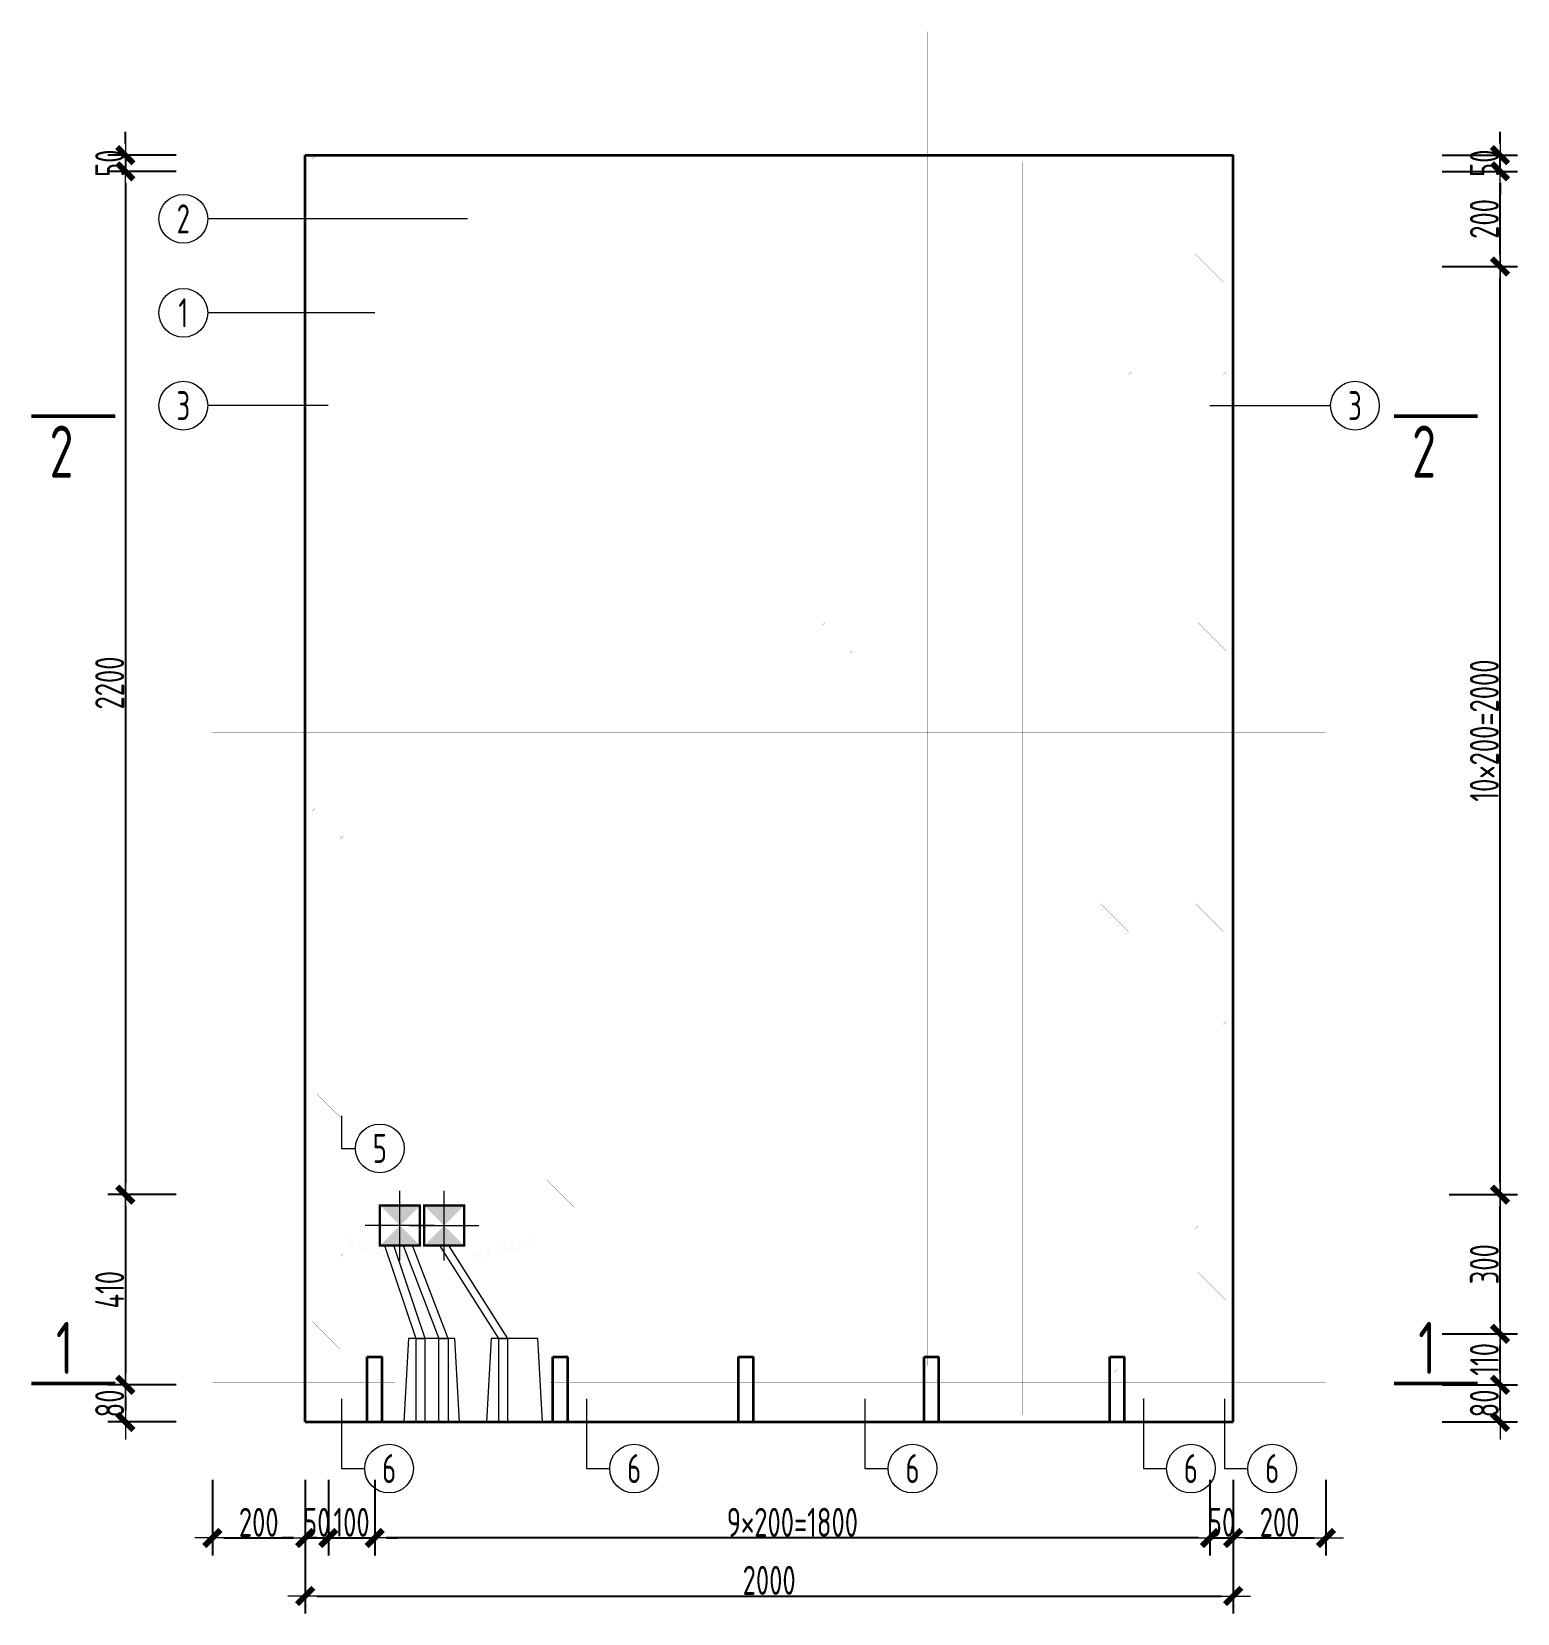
# Model space of a CAD drawing. Extents: x -85320 to 1679916, y -1321939 to 627.
# Drawn here: x 1468296 to 1481104, y -850904 to -837270 of the extents above; entities that cross this region are included whole.
import ezdxf
from ezdxf.enums import TextEntityAlignment as Align

# ---------------------------------------------------------------- set-up
doc = ezdxf.new("R2010")
doc.units = 0
doc.header["$LTSCALE"] = 1000
doc.linetypes.add('DOTE', pattern=[2.42, 2, -0.2, 0.02, -0.2])
for name, color, linetype in [('DIAN BOX', 7, 'Continuous'), ('图名', 85, 'Continuous'), ('砼墙', 3, 'Continuous')]:
    doc.layers.add(name, color=color, linetype=linetype)
for name, color, linetype, lineweight in [('WCOL', 7, 'Continuous', 0), ('手孔', 6, 'Continuous', 0), ('直线', 7, 'Continuous', 18), ('预制墙墙身水平筋', 130, 'Continuous', 18), ('预制墙墙身纵向受力筋', 1, 'Continuous', 18), ('预制墙墙身纵向非受力筋', 94, 'Continuous', 18), ('预制墙墙身附加筋', 94, 'Continuous', 18), ('预制墙拉筋', 130, 'Continuous', 18), ('预制墙详图标注', 3, 'Continuous', 18), ('预制墙详图轮廓', 3, 'Continuous', 35)]:
    doc.layers.add(name, color=color, linetype=linetype, lineweight=lineweight)
doc.styles.add('样式 1', font='yjkeng.shx', dxfattribs={"width": 0.7, "bigfont": 'yjkchn.shx'})
doc.styles.add('样式 2', font='yjkeng.shx', dxfattribs={"width": 0.7, "bigfont": 'yjkchn.shx'})
doc.dimstyles.new('盈建科结构', dxfattribs={"dimscale": 100, "dimtxt": 2.5, "dimasz": 1, "dimexe": 1.5, "dimexo": 0.625, "dimgap": 0.1, "dimtad": 1, "dimdec": 0, "dimrnd": 1, "dimzin": 0, "dimdsep": 46, "dimtxsty": '样式 1', "dimblk": '_yjkbk', "dimblk1": 'ARCHTICK', "dimblk2": 'ARCHTICK', "dimcen": 0.09, "dimadec": 0, "dimazin": 0, "dimtfac": 1, "dimtdec": 4, "dimtix": 1, "dimtmove": 2, "dimatfit": 3, "dimfxl": 1, "dimtolj": 1, "dimtzin": 0, "dimarcsym": 0})

# ---------------------------------------------------------------- blocks, each defined once
blk = doc.blocks.new('_yjkbk')
blk.add_line((-1, 0), (1.5, 0))
blk.add_lwpolyline([(-0.7, -0.7, 0.5, 0.5, 0), (0.7, 0.7, 0.5, 0.5, 0)], format="xyseb")
blk = doc.blocks.new('*D514')
at = {"layer": 'Defpoints', "color": 0, "transparency": 16777216}
for p in [(1469854, -849754), (1470654, -849754), (1470654, -850254)]:
    blk.add_point(p, dxfattribs=at)
at = {"layer": '预制墙详图标注', "color": 0, "lineweight": -2, "transparency": 16777216}
for p, q in [((1469854, -849754), (1469854, -850404)), ((1470654, -849754), (1470654, -850404)), ((1469954, -850254), (1470554, -850254))]:
    blk.add_line(p, q, dxfattribs=at)
at = {"layer": '预制墙详图标注', "color": 0, "lineweight": -2, "transparency": 16777216, "xscale": 100, "yscale": 100, "zscale": 100, "rotation": 180}
blk.add_blockref('_yjkbk', (1469854, -850254), dxfattribs=at)
at = {"layer": '预制墙详图标注', "color": 0, "lineweight": -2, "transparency": 16777216, "xscale": 100, "yscale": 100, "zscale": 100}
blk.add_blockref('_yjkbk', (1470654, -850254), dxfattribs=at)
at = {"layer": '预制墙详图标注', "color": 0, "transparency": 16777216, "insert": (1470254, -850244), "char_height": 250, "attachment_point": 8, "style": '样式 1'}
blk.add_mtext('\\A1;200', dxfattribs=at)
blk = doc.blocks.new('_ArchTick')
at = {"color": 0, "linetype": 'ByBlock', "const_width": 0.4}
blk.add_lwpolyline([(-0.5, -0.5), (0.5, 0.5)], dxfattribs=at)
blk = doc.blocks.new('*D515')
at = {"layer": 'Defpoints', "color": 0, "transparency": 16777216}
for p in [(1470654, -849754), (1470854, -849754), (1470854, -850254)]:
    blk.add_point(p, dxfattribs=at)
at = {"layer": '预制墙详图标注', "color": 0, "lineweight": -2, "transparency": 16777216}
for p, q in [((1470654, -849754), (1470654, -850404)), ((1470854, -849754), (1470854, -850404)), ((1470554, -850254), (1470454, -850254)), ((1470654, -850254), (1470854, -850254)), ((1470954, -850254), (1471054, -850254))]:
    blk.add_line(p, q, dxfattribs=at)
at = {"layer": '预制墙详图标注', "color": 0, "lineweight": -2, "transparency": 16777216, "xscale": 100, "yscale": 100, "zscale": 100}
blk.add_blockref('_yjkbk', (1470654, -850254), dxfattribs=at)
at = {"layer": '预制墙详图标注', "color": 0, "lineweight": -2, "transparency": 16777216, "xscale": 100, "yscale": 100, "zscale": 100, "rotation": 180}
blk.add_blockref('_yjkbk', (1470854, -850254), dxfattribs=at)
at = {"layer": '预制墙详图标注', "color": 0, "transparency": 16777216, "insert": (1470754, -850244), "char_height": 250, "attachment_point": 8, "style": '样式 1'}
blk.add_mtext('\\A1;50', dxfattribs=at)
blk = doc.blocks.new('*D516')
at = {"layer": 'Defpoints', "color": 0, "transparency": 16777216}
for p in [(1470854, -849754), (1471254, -849754), (1471254, -850254)]:
    blk.add_point(p, dxfattribs=at)
at = {"layer": '预制墙详图标注', "color": 0, "lineweight": -2, "transparency": 16777216}
for p, q in [((1470854, -849754), (1470854, -850404)), ((1471254, -849754), (1471254, -850404)), ((1470754, -850254), (1470654, -850254)), ((1470854, -850254), (1471254, -850254)), ((1471354, -850254), (1471454, -850254))]:
    blk.add_line(p, q, dxfattribs=at)
at = {"layer": '预制墙详图标注', "color": 0, "lineweight": -2, "transparency": 16777216, "xscale": 100, "yscale": 100, "zscale": 100}
blk.add_blockref('_yjkbk', (1470854, -850254), dxfattribs=at)
at = {"layer": '预制墙详图标注', "color": 0, "lineweight": -2, "transparency": 16777216, "xscale": 100, "yscale": 100, "zscale": 100, "rotation": 180}
blk.add_blockref('_yjkbk', (1471254, -850254), dxfattribs=at)
at = {"layer": '预制墙详图标注', "color": 0, "transparency": 16777216, "insert": (1471054, -850244), "char_height": 250, "attachment_point": 8, "style": '样式 1'}
blk.add_mtext('\\A1;100', dxfattribs=at)
blk = doc.blocks.new('*D517')
at = {"layer": 'Defpoints', "color": 0, "transparency": 16777216}
for p in [(1471254, -849754), (1478454, -849754), (1471254, -850254)]:
    blk.add_point(p, dxfattribs=at)
at = {"layer": '预制墙详图标注', "color": 0, "lineweight": -2, "transparency": 16777216}
for p, q in [((1471254, -849816), (1471254, -850404)), ((1478454, -849816), (1478454, -850404)), ((1478354, -850254), (1471354, -850254))]:
    blk.add_line(p, q, dxfattribs=at)
at = {"layer": '预制墙详图标注', "color": 0, "lineweight": -2, "transparency": 16777216, "xscale": 100, "yscale": 100, "zscale": 100, "rotation": 180}
blk.add_blockref('_yjkbk', (1471254, -850254), dxfattribs=at)
at = {"layer": '预制墙详图标注', "color": 0, "lineweight": -2, "transparency": 16777216, "xscale": 100, "yscale": 100, "zscale": 100}
blk.add_blockref('_yjkbk', (1478454, -850254), dxfattribs=at)
at = {"layer": '预制墙详图标注', "color": 0, "transparency": 16777216, "insert": (1474854, -850244), "char_height": 250, "attachment_point": 8, "style": '样式 1'}
blk.add_mtext('\\A1;9×200=1800', dxfattribs=at)
blk = doc.blocks.new('*D518')
at = {"layer": 'Defpoints', "color": 0, "transparency": 16777216}
for p in [(1478454, -849754), (1478654, -849754), (1478654, -850254)]:
    blk.add_point(p, dxfattribs=at)
at = {"layer": '预制墙详图标注', "color": 0, "lineweight": -2, "transparency": 16777216}
for p, q in [((1478454, -849754), (1478454, -850404)), ((1478654, -849754), (1478654, -850404)), ((1478354, -850254), (1478254, -850254)), ((1478454, -850254), (1478654, -850254)), ((1478754, -850254), (1478854, -850254))]:
    blk.add_line(p, q, dxfattribs=at)
at = {"layer": '预制墙详图标注', "color": 0, "lineweight": -2, "transparency": 16777216, "xscale": 100, "yscale": 100, "zscale": 100}
blk.add_blockref('_yjkbk', (1478454, -850254), dxfattribs=at)
at = {"layer": '预制墙详图标注', "color": 0, "lineweight": -2, "transparency": 16777216, "xscale": 100, "yscale": 100, "zscale": 100, "rotation": 180}
blk.add_blockref('_yjkbk', (1478654, -850254), dxfattribs=at)
at = {"layer": '预制墙详图标注', "color": 0, "transparency": 16777216, "insert": (1478554, -850244), "char_height": 250, "attachment_point": 8, "style": '样式 1'}
blk.add_mtext('\\A1;50', dxfattribs=at)
blk = doc.blocks.new('*D519')
at = {"layer": 'Defpoints', "color": 0, "transparency": 16777216}
for p in [(1478654, -849754), (1479454, -849754), (1479454, -850254)]:
    blk.add_point(p, dxfattribs=at)
at = {"layer": '预制墙详图标注', "color": 0, "lineweight": -2, "transparency": 16777216}
for p, q in [((1478654, -849754), (1478654, -850404)), ((1479454, -849754), (1479454, -850404)), ((1478754, -850254), (1479354, -850254))]:
    blk.add_line(p, q, dxfattribs=at)
at = {"layer": '预制墙详图标注', "color": 0, "lineweight": -2, "transparency": 16777216, "xscale": 100, "yscale": 100, "zscale": 100, "rotation": 180}
blk.add_blockref('_yjkbk', (1478654, -850254), dxfattribs=at)
at = {"layer": '预制墙详图标注', "color": 0, "lineweight": -2, "transparency": 16777216, "xscale": 100, "yscale": 100, "zscale": 100}
blk.add_blockref('_yjkbk', (1479454, -850254), dxfattribs=at)
at = {"layer": '预制墙详图标注', "color": 0, "transparency": 16777216, "insert": (1479054, -850244), "char_height": 250, "attachment_point": 8, "style": '样式 1'}
blk.add_mtext('\\A1;200', dxfattribs=at)
blk = doc.blocks.new('*D526')
at = {"layer": 'Defpoints', "color": 0, "transparency": 16777216}
for p in [(1470654, -850254), (1478654, -850254), (1478654, -850754)]:
    blk.add_point(p, dxfattribs=at)
at = {"layer": '预制墙详图标注', "color": 0, "lineweight": -2, "transparency": 16777216}
for p, q in [((1470654, -850316), (1470654, -850904)), ((1478654, -850316), (1478654, -850904)), ((1470754, -850754), (1478554, -850754))]:
    blk.add_line(p, q, dxfattribs=at)
at = {"layer": '预制墙详图标注', "color": 0, "lineweight": -2, "transparency": 16777216, "xscale": 100, "yscale": 100, "zscale": 100, "rotation": 180}
blk.add_blockref('_yjkbk', (1470654, -850754), dxfattribs=at)
at = {"layer": '预制墙详图标注', "color": 0, "lineweight": -2, "transparency": 16777216, "xscale": 100, "yscale": 100, "zscale": 100}
blk.add_blockref('_yjkbk', (1478654, -850754), dxfattribs=at)
at = {"layer": '预制墙详图标注', "color": 0, "transparency": 16777216, "insert": (1474654, -850744), "char_height": 250, "attachment_point": 8, "style": '样式 1'}
blk.add_mtext('\\A1;2000', dxfattribs=at)
blk = doc.blocks.new('*D527')
at = {"layer": 'Defpoints', "color": 0, "transparency": 16777216}
for p in [(1469604, -848934), (1469104, -849254), (1469604, -849254)]:
    blk.add_point(p, dxfattribs=at)
at = {"layer": '预制墙详图标注', "color": 0, "lineweight": -2, "transparency": 16777216}
for p, q in [((1469541, -848934), (1468954, -848934)), ((1469104, -849034), (1469104, -849154)), ((1469541, -849254), (1468954, -849254))]:
    blk.add_line(p, q, dxfattribs=at)
at = {"layer": '预制墙详图标注', "color": 0, "lineweight": -2, "transparency": 16777216, "xscale": 100, "yscale": 100, "zscale": 100}
for p, rotation in [((1469104, -848934), 90), ((1469104, -849254), 270)]:
    blk.add_blockref('_yjkbk', p, dxfattribs=dict(at, rotation=rotation))
at = {"layer": '预制墙详图标注', "color": 0, "transparency": 16777216, "insert": (1469094, -849094), "char_height": 250, "attachment_point": 8, "rotation": 90, "style": '样式 1'}
blk.add_mtext('\\A1;80', dxfattribs=at)
blk = doc.blocks.new('*D528')
at = {"layer": 'Defpoints', "color": 0, "transparency": 16777216}
for p in [(1469604, -847294), (1469104, -848934), (1469604, -848934)]:
    blk.add_point(p, dxfattribs=at)
at = {"layer": '预制墙详图标注', "color": 0, "lineweight": -2, "transparency": 16777216}
for p, q in [((1469541, -847294), (1468954, -847294)), ((1469104, -847394), (1469104, -848834)), ((1469541, -848934), (1468954, -848934))]:
    blk.add_line(p, q, dxfattribs=at)
at = {"layer": '预制墙详图标注', "color": 0, "lineweight": -2, "transparency": 16777216, "xscale": 100, "yscale": 100, "zscale": 100}
for p, rotation in [((1469104, -847294), 90), ((1469104, -848934), 270)]:
    blk.add_blockref('_yjkbk', p, dxfattribs=dict(at, rotation=rotation))
at = {"layer": '预制墙详图标注', "color": 0, "transparency": 16777216, "insert": (1469094, -848114), "char_height": 250, "attachment_point": 8, "rotation": 90, "style": '样式 1'}
blk.add_mtext('\\A1;410', dxfattribs=at)
blk = doc.blocks.new('*D529')
at = {"layer": 'Defpoints', "color": 0, "transparency": 16777216}
for p in [(1480454, -848934), (1480954, -848934), (1480454, -849254)]:
    blk.add_point(p, dxfattribs=at)
at = {"layer": '预制墙详图标注', "color": 0, "lineweight": -2, "transparency": 16777216}
for p, q in [((1480454, -848934), (1481104, -848934)), ((1480954, -849154), (1480954, -849034)), ((1480454, -849254), (1481104, -849254))]:
    blk.add_line(p, q, dxfattribs=at)
at = {"layer": '预制墙详图标注', "color": 0, "lineweight": -2, "transparency": 16777216, "xscale": 100, "yscale": 100, "zscale": 100}
for p, rotation in [((1480954, -848934), 90), ((1480954, -849254), 270)]:
    blk.add_blockref('_yjkbk', p, dxfattribs=dict(at, rotation=rotation))
at = {"layer": '预制墙详图标注', "color": 0, "transparency": 16777216, "insert": (1480944, -849094), "char_height": 250, "attachment_point": 8, "rotation": 90, "style": '样式 1'}
blk.add_mtext('\\A1;80', dxfattribs=at)
blk = doc.blocks.new('*D530')
at = {"layer": 'Defpoints', "color": 0, "transparency": 16777216}
for p in [(1480454, -848494), (1480954, -848494), (1480454, -848934)]:
    blk.add_point(p, dxfattribs=at)
at = {"layer": '预制墙详图标注', "color": 0, "lineweight": -2, "transparency": 16777216}
for p, q in [((1480454, -848494), (1481104, -848494)), ((1480954, -848834), (1480954, -848594)), ((1480454, -848934), (1481104, -848934))]:
    blk.add_line(p, q, dxfattribs=at)
at = {"layer": '预制墙详图标注', "color": 0, "lineweight": -2, "transparency": 16777216, "xscale": 100, "yscale": 100, "zscale": 100}
for p, rotation in [((1480954, -848494), 90), ((1480954, -848934), 270)]:
    blk.add_blockref('_yjkbk', p, dxfattribs=dict(at, rotation=rotation))
at = {"layer": '预制墙详图标注', "color": 0, "transparency": 16777216, "insert": (1480944, -848714), "char_height": 250, "attachment_point": 8, "rotation": 90, "style": '样式 1'}
blk.add_mtext('\\A1;110', dxfattribs=at)
blk = doc.blocks.new('*D531')
at = {"layer": 'Defpoints', "color": 0, "transparency": 16777216}
for p in [(1480454, -847294), (1480954, -847294), (1480454, -848494)]:
    blk.add_point(p, dxfattribs=at)
at = {"layer": '预制墙详图标注', "color": 0, "lineweight": -2, "transparency": 16777216}
for p, q in [((1480516, -847294), (1481104, -847294)), ((1480954, -848394), (1480954, -847394)), ((1480516, -848494), (1481104, -848494))]:
    blk.add_line(p, q, dxfattribs=at)
at = {"layer": '预制墙详图标注', "color": 0, "lineweight": -2, "transparency": 16777216, "xscale": 100, "yscale": 100, "zscale": 100}
for p, rotation in [((1480954, -847294), 90), ((1480954, -848494), 270)]:
    blk.add_blockref('_yjkbk', p, dxfattribs=dict(at, rotation=rotation))
at = {"layer": '预制墙详图标注', "color": 0, "transparency": 16777216, "insert": (1480944, -847894), "char_height": 250, "attachment_point": 8, "rotation": 90, "style": '样式 1'}
blk.add_mtext('\\A1;300', dxfattribs=at)
blk = doc.blocks.new('*D532')
at = {"layer": 'Defpoints', "color": 0, "transparency": 16777216}
for p in [(1480454, -839294), (1480954, -839294), (1480454, -847294)]:
    blk.add_point(p, dxfattribs=at)
at = {"layer": '预制墙详图标注', "color": 0, "lineweight": -2, "transparency": 16777216}
for p, q in [((1480516, -839294), (1481104, -839294)), ((1480954, -847194), (1480954, -839394)), ((1480516, -847294), (1481104, -847294))]:
    blk.add_line(p, q, dxfattribs=at)
at = {"layer": '预制墙详图标注', "color": 0, "lineweight": -2, "transparency": 16777216, "xscale": 100, "yscale": 100, "zscale": 100}
for p, rotation in [((1480954, -839294), 90), ((1480954, -847294), 270)]:
    blk.add_blockref('_yjkbk', p, dxfattribs=dict(at, rotation=rotation))
at = {"layer": '预制墙详图标注', "color": 0, "transparency": 16777216, "insert": (1480944, -843294), "char_height": 250, "attachment_point": 8, "rotation": 90, "style": '样式 1'}
blk.add_mtext('\\A1;10×200=2000', dxfattribs=at)
blk = doc.blocks.new('线盒')
at = {"layer": 'DIAN BOX'}
h = blk.add_hatch(color=256, dxfattribs=at)
h.dxf.hatch_style = 1
h.paths.add_polyline_path([(1465682, -670175), (1465854, -670347), (1465510, -670347)])
at = {"color": 6, "const_width": 20}
blk.add_lwpolyline([(1465510, -670003), (1465854, -670003), (1465854, -670347), (1465510, -670347), (1465510, -670003)], dxfattribs=at)
at = {"layer": 'WCOL', "color": 4, "linetype": 'DOTE'}
for p, q in [((1465682, -670475), (1465682, -669876)), ((1465383, -670175), (1465982, -670175))]:
    blk.add_line(p, q, dxfattribs=at)
at = {"layer": 'WCOL', "color": 5}
blk.add_lwpolyline([(1465510, -670347), (1465854, -670347), (1465854, -670003), (1465510, -670003)], close=True, dxfattribs=at)
blk = doc.blocks.new('手孔')
at = {"layer": '手孔', "color": 6}
blk.add_lwpolyline([(1383436, -746221), (1383916, -746221), (1383876, -745501), (1383476, -745501)], close=True, dxfattribs=at)
at = {"layer": '手孔', "color": 4}
for points in [[(1383538, -746221), (1383618, -746221), (1383618, -745501), (1383538, -745501)], [(1383817, -746221), (1383737, -746221), (1383737, -745501), (1383817, -745501)]]:
    blk.add_lwpolyline(points, close=True, dxfattribs=at)
blk = doc.blocks.new('*D2401')
at = {"layer": 'Defpoints', "color": 0, "transparency": 16777216}
for p in [(1480454, -838474), (1480954, -838474), (1480454, -839294)]:
    blk.add_point(p, dxfattribs=at)
at = {"layer": '预制墙详图标注', "color": 0, "lineweight": -2, "transparency": 16777216}
for p, q in [((1480454, -838474), (1481104, -838474)), ((1480954, -839194), (1480954, -838574)), ((1480454, -839294), (1481104, -839294))]:
    blk.add_line(p, q, dxfattribs=at)
at = {"layer": '预制墙详图标注', "color": 0, "lineweight": -2, "transparency": 16777216, "xscale": 100, "yscale": 100, "zscale": 100}
for p, rotation in [((1480954, -838474), 90), ((1480954, -839294), 270)]:
    blk.add_blockref('_yjkbk', p, dxfattribs=dict(at, rotation=rotation))
at = {"layer": '预制墙详图标注', "color": 0, "transparency": 16777216, "insert": (1480944, -838884), "char_height": 250, "attachment_point": 8, "rotation": 90, "style": '样式 1'}
blk.add_mtext('\\A1;200', dxfattribs=at)
blk = doc.blocks.new('*D2402')
at = {"layer": 'Defpoints', "color": 0, "transparency": 16777216}
for p in [(1480454, -838334), (1480954, -838334), (1480454, -838474)]:
    blk.add_point(p, dxfattribs=at)
at = {"layer": '预制墙详图标注', "color": 0, "lineweight": -2, "transparency": 16777216}
for p, q in [((1480954, -838234), (1480954, -838134)), ((1480454, -838334), (1481104, -838334)), ((1480954, -838474), (1480954, -838334)), ((1480454, -838474), (1481104, -838474)), ((1480954, -838574), (1480954, -838674))]:
    blk.add_line(p, q, dxfattribs=at)
at = {"layer": '预制墙详图标注', "color": 0, "lineweight": -2, "transparency": 16777216, "xscale": 100, "yscale": 100, "zscale": 100}
for p, rotation in [((1480954, -838334), 270), ((1480954, -838474), 90)]:
    blk.add_blockref('_yjkbk', p, dxfattribs=dict(at, rotation=rotation))
at = {"layer": '预制墙详图标注', "color": 0, "transparency": 16777216, "insert": (1480944, -838404), "char_height": 250, "attachment_point": 8, "rotation": 90, "style": '样式 1'}
blk.add_mtext('\\A1;50', dxfattribs=at)
blk = doc.blocks.new('*D2535')
at = {"layer": 'Defpoints', "color": 0, "transparency": 16777216}
for p in [(1469604, -838474), (1469104, -847294), (1469604, -847294)]:
    blk.add_point(p, dxfattribs=at)
at = {"layer": '预制墙详图标注', "color": 0, "lineweight": -2, "transparency": 16777216}
for p, q in [((1469541, -838474), (1468954, -838474)), ((1469104, -838574), (1469104, -847194)), ((1469541, -847294), (1468954, -847294))]:
    blk.add_line(p, q, dxfattribs=at)
at = {"layer": '预制墙详图标注', "color": 0, "lineweight": -2, "transparency": 16777216, "xscale": 100, "yscale": 100, "zscale": 100}
for p, rotation in [((1469104, -838474), 90), ((1469104, -847294), 270)]:
    blk.add_blockref('_yjkbk', p, dxfattribs=dict(at, rotation=rotation))
at = {"layer": '预制墙详图标注', "color": 0, "transparency": 16777216, "insert": (1469094, -842884), "char_height": 250, "attachment_point": 8, "rotation": 90, "style": '样式 1'}
blk.add_mtext('\\A1;2200', dxfattribs=at)
blk = doc.blocks.new('*D2536')
at = {"layer": 'Defpoints', "color": 0, "transparency": 16777216}
for p in [(1469604, -838334), (1469104, -838474), (1469604, -838474)]:
    blk.add_point(p, dxfattribs=at)
at = {"layer": '预制墙详图标注', "color": 0, "lineweight": -2, "transparency": 16777216}
for p, q in [((1469104, -838234), (1469104, -838134)), ((1469541, -838334), (1468954, -838334)), ((1469104, -838334), (1469104, -838474)), ((1469541, -838474), (1468954, -838474)), ((1469104, -838574), (1469104, -838674))]:
    blk.add_line(p, q, dxfattribs=at)
at = {"layer": '预制墙详图标注', "color": 0, "lineweight": -2, "transparency": 16777216, "xscale": 100, "yscale": 100, "zscale": 100}
for p, rotation in [((1469104, -838334), 270), ((1469104, -838474), 90)]:
    blk.add_blockref('_yjkbk', p, dxfattribs=dict(at, rotation=rotation))
at = {"layer": '预制墙详图标注', "color": 0, "transparency": 16777216, "insert": (1469094, -838404), "char_height": 250, "attachment_point": 8, "rotation": 90, "style": '样式 1'}
blk.add_mtext('\\A1;50', dxfattribs=at)

msp = doc.modelspace()

# ---------------------------------------------------------------- hatches: boundary and pattern name
at = {"layer": 'DIAN BOX'}
h = msp.add_hatch(color=256, dxfattribs=at)
h.dxf.hatch_style = 1
h.paths.add_polyline_path([(1471474.113, -847561.636), (1471646.113, -847389.636), (1471302.113, -847389.636)])
h = msp.add_hatch(color=256, dxfattribs=at)
h.dxf.hatch_style = 1
h.paths.add_polyline_path([(1471852.684, -847561.636), (1472024.684, -847389.636), (1471680.684, -847389.636)])

# ---------------------------------------------------------------- linework, layer by layer
at = {"layer": 'WCOL', "color": 7}
for points in [[(1471607.842, -848533.636), (1471687.842, -848533.636), (1471419.33, -847733.636), (1471339.33, -847733.636)], [(1471806.324, -848533.636), (1471886.324, -848533.636), (1471579.774, -847733.636), (1471499.774, -847733.636)], [(1472320.656, -848533.636), (1472400.656, -848533.636), (1471892.684, -847733.636), (1471812.684, -847733.636)]]:
    msp.add_lwpolyline(points, close=True, dxfattribs=at)
at = {"layer": '图名', "lineweight": 50}
for p, q in [((1469016.184, -840583.636), (1468296.184, -840583.636)), ((1480041.184, -840583.636), (1480761.184, -840583.636)), ((1469016.184, -848921.636), (1468296.184, -848921.636)), ((1480041.184, -848921.636), (1480761.184, -848921.636))]:
    msp.add_line(p, q, dxfattribs=at)
at = {"layer": '手孔', "color": 6}
msp.add_lwpolyline([(1472218.669, -849253.636), (1472698.669, -849253.636), (1472658.669, -848533.636), (1472258.669, -848533.636)], close=True, dxfattribs=at)
at = {"layer": '手孔', "color": 4}
msp.add_lwpolyline([(1472320.656, -849253.636), (1472400.656, -849253.636), (1472400.656, -848533.636), (1472320.656, -848533.636)], close=True, dxfattribs=at)
at = {"layer": '直线', "lineweight": 18}
for p, q in [((1472053.684, -838883.359), (1469813.684, -838883.359)), ((1471253.684, -839693.359), (1469813.684, -839693.359)), ((1470853.684, -840493.359), (1469813.684, -840493.359)), ((1478453.684, -840493.359), (1479493.684, -840493.359))]:
    msp.add_line(p, q, dxfattribs=at)
for points in [[(1470967.681, -846615.634), (1470967.681, -846895.634), (1471087.681, -846895.634)], [(1470967.681, -849055.634), (1470967.681, -849655.634), (1471167.681, -849655.634)], [(1473079.681, -849055.634), (1473079.681, -849655.634), (1473279.681, -849655.634)], [(1475479.681, -849055.634), (1475479.681, -849655.634), (1475679.681, -849655.634)], [(1477879.681, -849055.634), (1477879.681, -849655.634), (1478079.681, -849655.634)], [(1478579.686, -849055.634), (1478579.686, -849655.634), (1478779.686, -849655.634)]]:
    msp.add_lwpolyline(points, dxfattribs=at)
for centre in [(1469603.684, -838883.359), (1469603.684, -839693.359), (1469603.684, -840493.359), (1479703.684, -840493.359), (1471297.681, -846895.634), (1471377.681, -849655.634), (1473489.681, -849655.634), (1475889.681, -849655.634), (1478289.681, -849655.634), (1478989.686, -849655.634)]:
    msp.add_circle(centre, 210, dxfattribs=at)
at = {"layer": '砼墙', "lineweight": 35}
for p, q in [((1471189.684, -849253.636), (1471189.684, -848693.636)), ((1471189.684, -848693.636), (1471317.684, -848693.636)), ((1471317.684, -849253.636), (1471317.684, -848693.636)), ((1472789.684, -849253.636), (1472789.684, -848693.636)), ((1472789.684, -848693.636), (1472917.684, -848693.636)), ((1472917.684, -849253.636), (1472917.684, -848693.636)), ((1474389.684, -849253.636), (1474389.684, -848693.636)), ((1474389.684, -848693.636), (1474517.684, -848693.636)), ((1474517.684, -849253.636), (1474517.684, -848693.636)), ((1475989.684, -849253.636), (1475989.684, -848693.636)), ((1475989.684, -848693.636), (1476117.684, -848693.636)), ((1476117.684, -849253.636), (1476117.684, -848693.636)), ((1477589.684, -849253.636), (1477589.684, -848693.636)), ((1477589.684, -848693.636), (1477717.684, -848693.636)), ((1477717.684, -849253.636), (1477717.684, -848693.636))]:
    msp.add_line(p, q, dxfattribs=at)
at = {"layer": '预制墙墙身水平筋', "lineweight": 18, "const_width": 0.18}
for points in [[(1469990.219, -838493.636), (1469853.684, -838493.636), (1469853.684, -838453.636), (1479453.684, -838453.636), (1479453.684, -838493.636), (1479317.148, -838493.636), (1479317.148, -838453.636), (1479453.684, -838453.636), (1479453.684, -838493.636), (1469853.684, -838493.636), (1469853.684, -838453.636), (1469990.219, -838453.636)], [(1469990.219, -838493.636), (1469853.684, -838493.636), (1469853.684, -838453.636), (1479453.684, -838453.636), (1479453.684, -838493.636), (1479317.148, -838493.636), (1479317.148, -838453.636), (1479453.684, -838453.636), (1479453.684, -838493.636), (1469853.684, -838493.636), (1469853.684, -838453.636), (1469990.219, -838453.636)], [(1469990.219, -839313.636), (1469853.684, -839313.636), (1469853.684, -839273.636), (1479453.684, -839273.636), (1479453.684, -839313.636), (1479317.148, -839313.636), (1479317.148, -839273.636), (1479453.684, -839273.636), (1479453.684, -839313.636), (1469853.684, -839313.636), (1469853.684, -839273.636), (1469990.219, -839273.636)], [(1469990.219, -839313.636), (1469853.684, -839313.636), (1469853.684, -839273.636), (1479453.684, -839273.636), (1479453.684, -839313.636), (1479317.148, -839313.636), (1479317.148, -839273.636), (1479453.684, -839273.636), (1479453.684, -839313.636), (1469853.684, -839313.636), (1469853.684, -839273.636), (1469990.219, -839273.636)], [(1469990.219, -840113.636), (1469853.684, -840113.636), (1469853.684, -840073.636), (1479453.684, -840073.636), (1479453.684, -840113.636), (1479317.148, -840113.636), (1479317.148, -840073.636), (1479453.684, -840073.636), (1479453.684, -840113.636), (1469853.684, -840113.636), (1469853.684, -840073.636), (1469990.219, -840073.636)], [(1469990.219, -840113.636), (1469853.684, -840113.636), (1469853.684, -840073.636), (1479453.684, -840073.636), (1479453.684, -840113.636), (1479317.148, -840113.636), (1479317.148, -840073.636), (1479453.684, -840073.636), (1479453.684, -840113.636), (1469853.684, -840113.636), (1469853.684, -840073.636), (1469990.219, -840073.636)], [(1469990.219, -840913.636), (1469853.684, -840913.636), (1469853.684, -840873.636), (1479453.684, -840873.636), (1479453.684, -840913.636), (1479317.148, -840913.636), (1479317.148, -840873.636), (1479453.684, -840873.636), (1479453.684, -840913.636), (1469853.684, -840913.636), (1469853.684, -840873.636), (1469990.219, -840873.636)], [(1469990.219, -840913.636), (1469853.684, -840913.636), (1469853.684, -840873.636), (1479453.684, -840873.636), (1479453.684, -840913.636), (1479317.148, -840913.636), (1479317.148, -840873.636), (1479453.684, -840873.636), (1479453.684, -840913.636), (1469853.684, -840913.636), (1469853.684, -840873.636), (1469990.219, -840873.636)], [(1469990.219, -841713.636), (1469853.684, -841713.636), (1469853.684, -841673.636), (1479453.684, -841673.636), (1479453.684, -841713.636), (1479317.148, -841713.636), (1479317.148, -841673.636), (1479453.684, -841673.636), (1479453.684, -841713.636), (1469853.684, -841713.636), (1469853.684, -841673.636), (1469990.219, -841673.636)], [(1469990.219, -841713.636), (1469853.684, -841713.636), (1469853.684, -841673.636), (1479453.684, -841673.636), (1479453.684, -841713.636), (1479317.148, -841713.636), (1479317.148, -841673.636), (1479453.684, -841673.636), (1479453.684, -841713.636), (1469853.684, -841713.636), (1469853.684, -841673.636), (1469990.219, -841673.636)], [(1469990.219, -842513.636), (1469853.684, -842513.636), (1469853.684, -842473.636), (1479453.684, -842473.636), (1479453.684, -842513.636), (1479317.148, -842513.636), (1479317.148, -842473.636), (1479453.684, -842473.636), (1479453.684, -842513.636), (1469853.684, -842513.636), (1469853.684, -842473.636), (1469990.219, -842473.636)], [(1469990.219, -842513.636), (1469853.684, -842513.636), (1469853.684, -842473.636), (1479453.684, -842473.636), (1479453.684, -842513.636), (1479317.148, -842513.636), (1479317.148, -842473.636), (1479453.684, -842473.636), (1479453.684, -842513.636), (1469853.684, -842513.636), (1469853.684, -842473.636), (1469990.219, -842473.636)], [(1469990.219, -843313.636), (1469853.684, -843313.636), (1469853.684, -843273.636), (1479453.684, -843273.636), (1479453.684, -843313.636), (1479317.148, -843313.636), (1479317.148, -843273.636), (1479453.684, -843273.636), (1479453.684, -843313.636), (1469853.684, -843313.636), (1469853.684, -843273.636), (1469990.219, -843273.636)], [(1469990.219, -843313.636), (1469853.684, -843313.636), (1469853.684, -843273.636), (1479453.684, -843273.636), (1479453.684, -843313.636), (1479317.148, -843313.636), (1479317.148, -843273.636), (1479453.684, -843273.636), (1479453.684, -843313.636), (1469853.684, -843313.636), (1469853.684, -843273.636), (1469990.219, -843273.636)], [(1469990.219, -844113.636), (1469853.684, -844113.636), (1469853.684, -844073.636), (1479453.684, -844073.636), (1479453.684, -844113.636), (1479317.148, -844113.636), (1479317.148, -844073.636), (1479453.684, -844073.636), (1479453.684, -844113.636), (1469853.684, -844113.636), (1469853.684, -844073.636), (1469990.219, -844073.636)], [(1469990.219, -844113.636), (1469853.684, -844113.636), (1469853.684, -844073.636), (1479453.684, -844073.636), (1479453.684, -844113.636), (1479317.148, -844113.636), (1479317.148, -844073.636), (1479453.684, -844073.636), (1479453.684, -844113.636), (1469853.684, -844113.636), (1469853.684, -844073.636), (1469990.219, -844073.636)], [(1469990.219, -844913.636), (1469853.684, -844913.636), (1469853.684, -844873.636), (1479453.684, -844873.636), (1479453.684, -844913.636), (1479317.148, -844913.636), (1479317.148, -844873.636), (1479453.684, -844873.636), (1479453.684, -844913.636), (1469853.684, -844913.636), (1469853.684, -844873.636), (1469990.219, -844873.636)], [(1469990.219, -844913.636), (1469853.684, -844913.636), (1469853.684, -844873.636), (1479453.684, -844873.636), (1479453.684, -844913.636), (1479317.148, -844913.636), (1479317.148, -844873.636), (1479453.684, -844873.636), (1479453.684, -844913.636), (1469853.684, -844913.636), (1469853.684, -844873.636), (1469990.219, -844873.636)], [(1469990.219, -845713.636), (1469853.684, -845713.636), (1469853.684, -845673.636), (1479453.684, -845673.636), (1479453.684, -845713.636), (1479317.148, -845713.636), (1479317.148, -845673.636), (1479453.684, -845673.636), (1479453.684, -845713.636), (1469853.684, -845713.636), (1469853.684, -845673.636), (1469990.219, -845673.636)], [(1469990.219, -845713.636), (1469853.684, -845713.636), (1469853.684, -845673.636), (1479453.684, -845673.636), (1479453.684, -845713.636), (1479317.148, -845713.636), (1479317.148, -845673.636), (1479453.684, -845673.636), (1479453.684, -845713.636), (1469853.684, -845713.636), (1469853.684, -845673.636), (1469990.219, -845673.636)], [(1469990.219, -846513.636), (1469853.684, -846513.636), (1469853.684, -846473.636), (1479453.684, -846473.636), (1479453.684, -846513.636), (1479317.148, -846513.636), (1479317.148, -846473.636), (1479453.684, -846473.636), (1479453.684, -846513.636), (1469853.684, -846513.636), (1469853.684, -846473.636), (1469990.219, -846473.636)], [(1469990.219, -846513.636), (1469853.684, -846513.636), (1469853.684, -846473.636), (1479453.684, -846473.636), (1479453.684, -846513.636), (1479317.148, -846513.636), (1479317.148, -846473.636), (1479453.684, -846473.636), (1479453.684, -846513.636), (1469853.684, -846513.636), (1469853.684, -846473.636), (1469990.219, -846473.636)], [(1469990.219, -847313.636), (1469853.684, -847313.636), (1469853.684, -847273.636), (1479453.684, -847273.636), (1479453.684, -847313.636), (1479317.148, -847313.636), (1479317.148, -847273.636), (1479453.684, -847273.636), (1479453.684, -847313.636), (1469853.684, -847313.636), (1469853.684, -847273.636), (1469990.219, -847273.636)], [(1469990.219, -847313.636), (1469853.684, -847313.636), (1469853.684, -847273.636), (1479453.684, -847273.636), (1479453.684, -847313.636), (1479317.148, -847313.636), (1479317.148, -847273.636), (1479453.684, -847273.636), (1479453.684, -847313.636), (1469853.684, -847313.636), (1469853.684, -847273.636), (1469990.219, -847273.636)], [(1469990.219, -848113.636), (1469853.684, -848113.636), (1469853.684, -848073.636), (1479453.684, -848073.636), (1479453.684, -848113.636), (1479317.148, -848113.636), (1479317.148, -848073.636), (1479453.684, -848073.636), (1479453.684, -848113.636), (1469853.684, -848113.636), (1469853.684, -848073.636), (1469990.219, -848073.636)], [(1469990.219, -848113.636), (1469853.684, -848113.636), (1469853.684, -848073.636), (1479453.684, -848073.636), (1479453.684, -848113.636), (1479317.148, -848113.636), (1479317.148, -848073.636), (1479453.684, -848073.636), (1479453.684, -848113.636), (1469853.684, -848113.636), (1469853.684, -848073.636), (1469990.219, -848073.636)], [(1469990.219, -848513.636), (1469853.684, -848513.636), (1469853.684, -848473.636), (1479453.684, -848473.636), (1479453.684, -848513.636), (1479317.148, -848513.636), (1479317.148, -848473.636), (1479453.684, -848473.636), (1479453.684, -848513.636), (1469853.684, -848513.636), (1469853.684, -848473.636), (1469990.219, -848473.636)], [(1469990.219, -848513.636), (1469853.684, -848513.636), (1469853.684, -848473.636), (1479453.684, -848473.636), (1479453.684, -848513.636), (1479317.148, -848513.636), (1479317.148, -848473.636), (1479453.684, -848473.636), (1479453.684, -848513.636), (1469853.684, -848513.636), (1469853.684, -848473.636), (1469990.219, -848473.636)]]:
    msp.add_lwpolyline(points, close=True, dxfattribs=at)
for points in [[(1470997.367, -847713.636), (1469853.684, -847713.636), (1469853.684, -847673.636), (1469990.219, -847673.636), (1469990.219, -847713.636), (1469853.684, -847713.636), (1469853.684, -847673.636), (1470993.396, -847673.636)], [(1470997.367, -847713.636), (1469853.684, -847713.636), (1469853.684, -847673.636), (1469990.219, -847673.636), (1469990.219, -847713.636), (1469853.684, -847713.636), (1469853.684, -847673.636), (1470993.396, -847673.636)], [(1470993.396, -847673.636), (1471491.684, -847820.988)], [(1471491.684, -847860.988), (1470997.367, -847713.636)], [(1472099.87, -847820.988), (1472602.312, -847673.636)], [(1472598.34, -847713.636), (1472099.87, -847860.988)], [(1472602.312, -847673.636), (1479453.684, -847673.636), (1479453.684, -847713.636), (1479317.148, -847713.636), (1479317.148, -847673.636), (1479453.684, -847673.636), (1479453.684, -847713.636), (1472598.34, -847713.636)], [(1472602.312, -847673.636), (1479453.684, -847673.636), (1479453.684, -847713.636), (1479317.148, -847713.636), (1479317.148, -847673.636), (1479453.684, -847673.636), (1479453.684, -847713.636), (1472598.34, -847713.636)], [(1471491.684, -847820.988), (1472099.87, -847820.988)], [(1472099.87, -847860.988), (1471491.684, -847860.988)], [(1469990.219, -848953.636), (1469853.684, -848953.636), (1469853.684, -848913.636), (1471428.113, -848913.636)], [(1471428.113, -848953.636), (1469853.684, -848953.636), (1469853.684, -848913.636), (1469990.219, -848913.636), (1469990.219, -848953.636)], [(1472763.993, -848913.636), (1479453.684, -848913.636), (1479453.684, -848953.636), (1479317.148, -848953.636), (1479317.148, -848913.636), (1479453.684, -848913.636), (1479453.684, -848953.636), (1472766.781, -848953.636)]]:
    msp.add_lwpolyline(points, dxfattribs=at)
at = {"layer": '预制墙墙身纵向受力筋', "lineweight": 18, "const_width": 0.18}
for points in [[(1471221.684, -848769.636), (1471221.684, -837269.636), (1471285.684, -837269.636), (1471285.684, -848769.636)], [(1472821.684, -848769.636), (1472821.684, -837269.636), (1472885.684, -837269.636), (1472885.684, -848769.636)], [(1474421.684, -848769.636), (1474421.684, -837269.636), (1474485.684, -837269.636), (1474485.684, -848769.636)], [(1476021.684, -848769.636), (1476021.684, -837269.636), (1476085.684, -837269.636), (1476085.684, -848769.636)], [(1477621.684, -848769.636), (1477621.684, -837269.636), (1477685.684, -837269.636), (1477685.684, -848769.636)]]:
    msp.add_lwpolyline(points, close=True, dxfattribs=at)
at = {"layer": '预制墙墙身纵向非受力筋', "lineweight": 18, "const_width": 0.18}
for points in [[(1472037.684, -849193.636), (1472037.684, -838393.636), (1472069.684, -838393.636), (1472069.684, -849193.636)], [(1473637.684, -849193.636), (1473637.684, -838393.636), (1473669.684, -838393.636), (1473669.684, -849193.636)], [(1475237.684, -849193.636), (1475237.684, -838393.636), (1475269.684, -838393.636), (1475269.684, -849193.636)], [(1476837.684, -849193.636), (1476837.684, -838393.636), (1476869.684, -838393.636), (1476869.684, -849193.636)]]:
    msp.add_lwpolyline(points, close=True, dxfattribs=at)
at = {"layer": '预制墙墙身附加筋', "lineweight": 18, "const_width": 0.18}
for points in [[(1470825.684, -849193.636), (1470825.684, -838393.636), (1470881.684, -838393.636), (1470881.684, -849193.636)], [(1478425.684, -849193.636), (1478425.684, -838393.636), (1478481.684, -838393.636), (1478481.684, -849193.636)]]:
    msp.add_lwpolyline(points, close=True, dxfattribs=at)
at = {"layer": '预制墙拉筋', "lineweight": 18, "const_width": 0.18}
for points in [[(1470738.995, -838344.32), (1470978.995, -838584.32), (1470956.368, -838606.947), (1470716.368, -838366.947)], [(1472734.995, -838344.32), (1472974.995, -838584.32), (1472952.368, -838606.947), (1472712.368, -838366.947)], [(1475134.995, -838344.32), (1475374.995, -838584.32), (1475352.368, -838606.947), (1475112.368, -838366.947)], [(1477534.995, -838344.32), (1477774.995, -838584.32), (1477752.368, -838606.947), (1477512.368, -838366.947)], [(1478351, -838344.32), (1478591, -838584.32), (1478568.372, -838606.947), (1478328.372, -838366.947)], [(1470738.995, -839164.32), (1470978.995, -839404.32), (1470956.368, -839426.947), (1470716.368, -839186.947)], [(1478351, -839164.32), (1478591, -839404.32), (1478568.372, -839426.947), (1478328.372, -839186.947)], [(1470738.995, -839964.32), (1470978.995, -840204.32), (1470956.368, -840226.947), (1470716.368, -839986.947)], [(1472734.995, -839964.32), (1472974.995, -840204.32), (1472952.368, -840226.947), (1472712.368, -839986.947)], [(1475134.995, -839964.32), (1475374.995, -840204.32), (1475352.368, -840226.947), (1475112.368, -839986.947)], [(1477534.995, -839964.32), (1477774.995, -840204.32), (1477752.368, -840226.947), (1477512.368, -839986.947)], [(1478351, -839964.32), (1478591, -840204.32), (1478568.372, -840226.947), (1478328.372, -839986.947)], [(1470738.995, -840764.32), (1470978.995, -841004.32), (1470956.368, -841026.947), (1470716.368, -840786.947)], [(1478351, -840764.32), (1478591, -841004.32), (1478568.372, -841026.947), (1478328.372, -840786.947)], [(1470738.995, -841564.32), (1470978.995, -841804.32), (1470956.368, -841826.947), (1470716.368, -841586.947)], [(1478351, -841564.32), (1478591, -841804.32), (1478568.372, -841826.947), (1478328.372, -841586.947)], [(1470738.995, -842364.32), (1470978.995, -842604.32), (1470956.368, -842626.947), (1470716.368, -842386.947)], [(1472734.995, -842364.32), (1472974.995, -842604.32), (1472952.368, -842626.947), (1472712.368, -842386.947)], [(1475134.995, -842364.32), (1475374.995, -842604.32), (1475352.368, -842626.947), (1475112.368, -842386.947)], [(1477534.995, -842364.32), (1477774.995, -842604.32), (1477752.368, -842626.947), (1477512.368, -842386.947)], [(1478351, -842364.32), (1478591, -842604.32), (1478568.372, -842626.947), (1478328.372, -842386.947)], [(1470738.995, -843164.32), (1470978.995, -843404.32), (1470956.368, -843426.947), (1470716.368, -843186.947)], [(1478351, -843164.32), (1478591, -843404.32), (1478568.372, -843426.947), (1478328.372, -843186.947)], [(1470738.995, -843964.32), (1470978.995, -844204.32), (1470956.368, -844226.947), (1470716.368, -843986.947)], [(1478351, -843964.32), (1478591, -844204.32), (1478568.372, -844226.947), (1478328.372, -843986.947)], [(1470738.995, -844764.32), (1470978.995, -845004.32), (1470956.368, -845026.947), (1470716.368, -844786.947)], [(1472734.995, -844764.32), (1472974.995, -845004.32), (1472952.368, -845026.947), (1472712.368, -844786.947)], [(1475134.995, -844764.32), (1475374.995, -845004.32), (1475352.368, -845026.947), (1475112.368, -844786.947)], [(1477534.995, -844764.32), (1477774.995, -845004.32), (1477752.368, -845026.947), (1477512.368, -844786.947)], [(1478351, -844764.32), (1478591, -845004.32), (1478568.372, -845026.947), (1478328.372, -844786.947)], [(1470738.995, -845564.32), (1470978.995, -845804.32), (1470956.368, -845826.947), (1470716.368, -845586.947)], [(1478351, -845564.32), (1478591, -845804.32), (1478568.372, -845826.947), (1478328.372, -845586.947)], [(1470738.995, -846364.32), (1470978.995, -846604.32), (1470956.368, -846626.947), (1470716.368, -846386.947)], [(1478351, -846364.32), (1478591, -846604.32), (1478568.372, -846626.947), (1478328.372, -846386.947)], [(1470738.995, -847164.32), (1470978.995, -847404.32), (1470956.368, -847426.947), (1470716.368, -847186.947)], [(1472734.995, -847164.32), (1472974.995, -847404.32), (1472952.368, -847426.947), (1472712.368, -847186.947)], [(1475134.995, -847164.32), (1475374.995, -847404.32), (1475352.368, -847426.947), (1475112.368, -847186.947)], [(1477534.995, -847164.32), (1477774.995, -847404.32), (1477752.368, -847426.947), (1477512.368, -847186.947)], [(1478351, -847164.32), (1478591, -847404.32), (1478568.372, -847426.947), (1478328.372, -847186.947)], [(1470738.995, -847564.32), (1470978.995, -847804.32), (1470956.368, -847826.947), (1470716.368, -847586.947)], [(1478351, -847564.32), (1478591, -847804.32), (1478568.372, -847826.947), (1478328.372, -847586.947)], [(1470738.995, -847964.32), (1470978.995, -848204.32), (1470956.368, -848226.947), (1470716.368, -847986.947)], [(1478351, -847964.32), (1478591, -848204.32), (1478568.372, -848226.947), (1478328.372, -847986.947)], [(1470738.995, -848364.32), (1470978.995, -848604.32), (1470956.368, -848626.947), (1470716.368, -848386.947)], [(1478351, -848364.32), (1478591, -848604.32), (1478568.372, -848626.947), (1478328.372, -848386.947)], [(1470738.995, -848804.32), (1470978.995, -849044.32), (1470956.368, -849066.947), (1470716.368, -848826.947)], [(1472850.995, -848804.32), (1473090.995, -849044.32), (1473068.368, -849066.947), (1472828.368, -848826.947)], [(1475250.995, -848804.32), (1475490.995, -849044.32), (1475468.368, -849066.947), (1475228.368, -848826.947)], [(1477650.995, -848804.32), (1477890.995, -849044.32), (1477868.368, -849066.947), (1477628.368, -848826.947)], [(1478351, -848804.32), (1478591, -849044.32), (1478568.372, -849066.947), (1478328.372, -848826.947)]]:
    msp.add_lwpolyline(points, close=True, dxfattribs=at)
at = {"layer": '预制墙详图轮廓', "lineweight": 35}
for p, q in [((1470653.684, -838333.636), (1478653.684, -838333.636)), ((1470653.684, -849253.636), (1470653.684, -838333.636)), ((1478653.684, -849253.636), (1478653.684, -838333.636)), ((1470653.684, -849253.636), (1478653.684, -849253.636))]:
    msp.add_line(p, q, dxfattribs=at)

# ---------------------------------------------------------------- block references
at = {"layer": 'WCOL', "color": 7, "xscale": -1}
msp.add_blockref('线盒', (2937153.137, -177386.2), dxfattribs=at)
at = {"layer": 'WCOL', "color": 7}
msp.add_blockref('线盒', (6170.231, -177386.2), dxfattribs=at)
at = {"layer": '手孔', "color": 7}
msp.add_blockref('手孔', (88069.652, -103032.755), dxfattribs=at)

# ---------------------------------------------------------------- texts
at = {"layer": '图名', "linetype": 'Continuous', "style": '样式 2', "width": 0.7}
for s, p in [('2', (1468656.184, -841114.636)), ('2', (1480401.184, -841114.636)), ('1', (1468656.184, -848840.636)), ('1', (1480401.184, -848840.636))]:
    msp.add_text(s, height=450, dxfattribs=at).set_placement(p, align=Align.RIGHT)
at = {"layer": '直线', "linetype": 'Continuous', "style": '样式 1', "width": 0.7}
for s, p in [('2', (1469603.684, -838883.359)), ('1', (1469603.684, -839693.359)), ('3', (1469603.684, -840493.359)), ('3', (1479703.684, -840493.359)), ('5', (1471297.681, -846895.634)), ('6', (1471377.681, -849655.634)), ('6', (1473489.681, -849655.634)), ('6', (1475889.681, -849655.634)), ('6', (1478289.681, -849655.634)), ('6', (1478989.686, -849655.634))]:
    msp.add_text(s, height=250, dxfattribs=at).set_placement(p, align=Align.MIDDLE_CENTER)

# ---------------------------------------------------------------- dimensions: what is measured, and where the dimension line sits
at = {"layer": '预制墙详图标注'}
for p1, p2, distance, text, override, picture, middle in [((1469603.684, -838333.636), (1469603.684, -838473.636), -500, '50', {"dimscale": 100, "dimtxt": 2.5, "dimasz": 1, "dimexe": 1.5, "dimexo": 0.625, "dimgap": 0.1, "dimtad": 1, "dimlfac": 0.25, "dimrnd": 5, "dimdle": 0, "dimtix": 1, "dimfxlon": 0}, '*D2536', (1468968.684, -838403.636)), ((1480453.684, -838473.636), (1480453.684, -838333.636), -500, '50', {"dimscale": 100, "dimtxt": 2.5, "dimasz": 1, "dimexe": 1.5, "dimexo": 0, "dimgap": 0.1, "dimtad": 1, "dimlfac": 0.25, "dimrnd": 5, "dimdle": 0, "dimfxlon": 0}, '*D2402', (1480818.684, -838403.636)), ((1469603.684, -838473.636), (1469603.684, -847293.636), -500, '2200', {"dimscale": 100, "dimtxt": 2.5, "dimasz": 1, "dimexe": 1.5, "dimexo": 0.625, "dimgap": 0.1, "dimtad": 1, "dimlfac": 0.25, "dimrnd": 5, "dimdle": 0, "dimtix": 1, "dimfxlon": 0}, '*D2535', (1468968.684, -842883.636)), ((1480453.684, -839293.636), (1480453.684, -838473.636), -500, '200', {"dimscale": 100, "dimtxt": 2.5, "dimasz": 1, "dimexe": 1.5, "dimexo": 0, "dimgap": 0.1, "dimtad": 1, "dimlfac": 0.25, "dimrnd": 5, "dimdle": 0, "dimfxlon": 0}, '*D2401', (1480818.684, -838883.636)), ((1480453.684, -847293.636), (1480453.684, -839293.636), -500, '10×200=2000', {"dimscale": 100, "dimtxt": 2.5, "dimasz": 1, "dimexe": 1.5, "dimexo": 0.625, "dimgap": 0.1, "dimtad": 1, "dimlfac": 0.25, "dimrnd": 5, "dimdle": 0, "dimtix": 1, "dimfxlon": 0}, '*D532', (1480818.684, -843293.636)), ((1480453.684, -848493.636), (1480453.684, -847293.636), -500, '300', {"dimscale": 100, "dimtxt": 2.5, "dimasz": 1, "dimexe": 1.5, "dimexo": 0.625, "dimgap": 0.1, "dimtad": 1, "dimlfac": 0.25, "dimrnd": 5, "dimdle": 0, "dimtix": 1, "dimfxlon": 0}, '*D531', (1480818.684, -847893.636)), ((1478453.684, -849753.636), (1471253.684, -849753.636), 500, '9×200=1800', {"dimscale": 100, "dimtxt": 2.5, "dimasz": 1, "dimexe": 1.5, "dimexo": 0.625, "dimgap": 0.1, "dimtad": 1, "dimlfac": 0.25, "dimrnd": 5, "dimdle": 0, "dimtix": 1, "dimfxlon": 0}, '*D517', (1474853.684, -850118.636))]:
    dim = msp.add_aligned_dim(p1=p1, p2=p2, distance=distance, text=text, dimstyle='盈建科结构', override=override, dxfattribs=at)
    dim.commit()
    dim.dimension.update_dxf_attribs({"geometry": picture, "text_midpoint": middle})
for p1, p2, override, picture, middle in [((1469603.684, -847293.636), (1469603.684, -848933.636), {"dimscale": 100, "dimtxt": 2.5, "dimasz": 1, "dimexe": 1.5, "dimexo": 0.625, "dimgap": 0.1, "dimtad": 1, "dimlfac": 0.25, "dimrnd": 5, "dimdle": 0, "dimtix": 1, "dimfxlon": 0}, '*D528', (1468968.684, -848113.636)), ((1480453.684, -848933.636), (1480453.684, -848493.636), {"dimscale": 100, "dimtxt": 2.5, "dimasz": 1, "dimexe": 1.5, "dimexo": 0, "dimgap": 0.1, "dimtad": 1, "dimlfac": 0.25, "dimrnd": 5, "dimdle": 0, "dimfxlon": 0}, '*D530', (1480818.684, -848713.636)), ((1469603.684, -848933.636), (1469603.684, -849253.636), {"dimscale": 100, "dimtxt": 2.5, "dimasz": 1, "dimexe": 1.5, "dimexo": 0.625, "dimgap": 0.1, "dimtad": 1, "dimlfac": 0.25, "dimrnd": 5, "dimdle": 0, "dimtix": 1, "dimfxlon": 0}, '*D527', (1468968.684, -849093.636)), ((1480453.684, -849253.636), (1480453.684, -848933.636), {"dimscale": 100, "dimtxt": 2.5, "dimasz": 1, "dimexe": 1.5, "dimexo": 0, "dimgap": 0.1, "dimtad": 1, "dimlfac": 0.25, "dimrnd": 5, "dimdle": 0, "dimfxlon": 0}, '*D529', (1480818.684, -849093.636)), ((1469853.684, -849753.636), (1470653.684, -849753.636), {"dimscale": 100, "dimtxt": 2.5, "dimasz": 1, "dimexe": 1.5, "dimexo": 0, "dimgap": 0.1, "dimtad": 1, "dimlfac": 0.25, "dimrnd": 5, "dimdle": 0, "dimfxlon": 0}, '*D514', (1470253.684, -850118.636)), ((1470653.684, -849753.636), (1470853.684, -849753.636), {"dimscale": 100, "dimtxt": 2.5, "dimasz": 1, "dimexe": 1.5, "dimexo": 0, "dimgap": 0.1, "dimtad": 1, "dimlfac": 0.25, "dimrnd": 5, "dimdle": 0, "dimfxlon": 0}, '*D515', (1470753.684, -850118.636)), ((1470853.684, -849753.636), (1471253.684, -849753.636), {"dimscale": 100, "dimtxt": 2.5, "dimasz": 1, "dimexe": 1.5, "dimexo": 0, "dimgap": 0.1, "dimtad": 1, "dimlfac": 0.25, "dimrnd": 5, "dimdle": 0, "dimfxlon": 0}, '*D516', (1471053.684, -850118.636)), ((1478453.684, -849753.636), (1478653.684, -849753.636), {"dimscale": 100, "dimtxt": 2.5, "dimasz": 1, "dimexe": 1.5, "dimexo": 0, "dimgap": 0.1, "dimtad": 1, "dimlfac": 0.25, "dimrnd": 5, "dimdle": 0, "dimfxlon": 0}, '*D518', (1478553.684, -850118.636)), ((1478653.684, -849753.636), (1479453.684, -849753.636), {"dimscale": 100, "dimtxt": 2.5, "dimasz": 1, "dimexe": 1.5, "dimexo": 0, "dimgap": 0.1, "dimtad": 1, "dimlfac": 0.25, "dimrnd": 5, "dimdle": 0, "dimfxlon": 0}, '*D519', (1479053.684, -850118.636)), ((1470653.684, -850253.636), (1478653.684, -850253.636), {"dimscale": 100, "dimtxt": 2.5, "dimasz": 1, "dimexe": 1.5, "dimexo": 0.625, "dimgap": 0.1, "dimtad": 1, "dimlfac": 0.25, "dimrnd": 5, "dimdle": 0, "dimtix": 1, "dimfxlon": 0}, '*D526', (1474653.684, -850618.636))]:
    dim = msp.add_aligned_dim(p1=p1, p2=p2, distance=-500, dimstyle='盈建科结构', override=override, dxfattribs=at)
    dim.commit()
    dim.dimension.update_dxf_attribs({"geometry": picture, "text_midpoint": middle})

doc.saveas('drawing.dxf')
